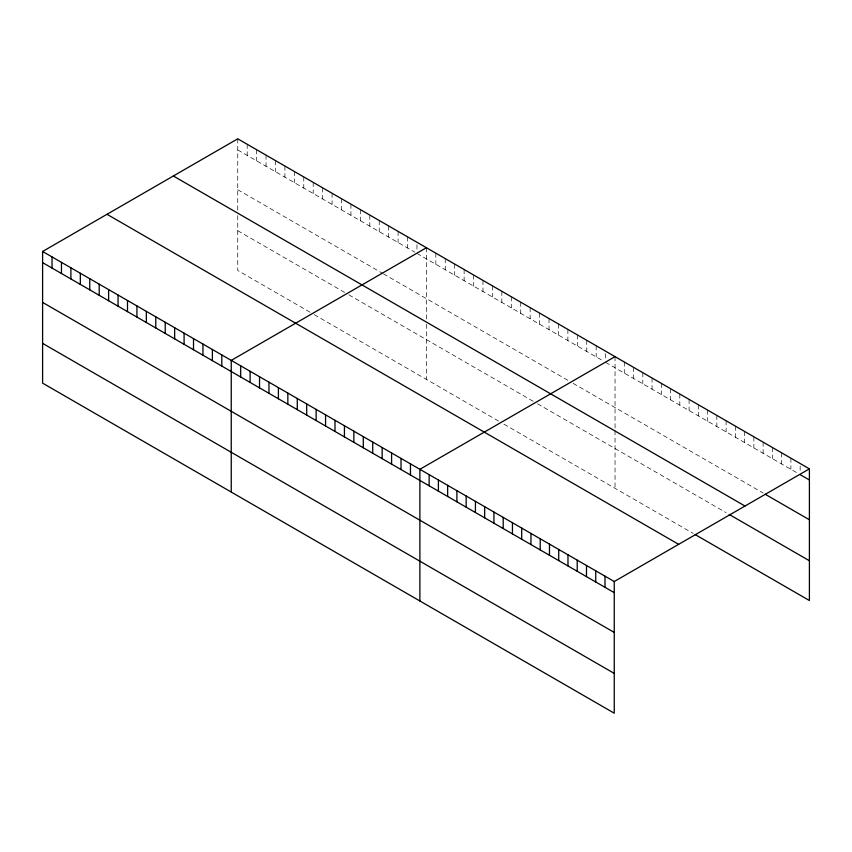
<?xml version="1.0" encoding="UTF-8"?>
<svg xmlns="http://www.w3.org/2000/svg" width="852" height="852" viewBox="0 0 852 852"><rect width="100%" height="100%" fill="white"/><g stroke="black" fill="none" stroke-linecap="round" stroke-linejoin="round"><path stroke-width="0.64" stroke-dasharray="4.26 3.19" d="M237.751 138.812L237.751 210.21M237.751 149.952L414.871 252.203M416.958 253.417L603.514 361.12M605.602 362.334L798.09 473.456M237.751 189.73L382.378 273.226M383.421 273.833L567.879 380.322M573.119 383.347L763.126 493.042M237.751 230.7L344.645 292.417M348.841 294.845L533.288 401.335M537.484 403.752L726.106 512.648M310.064 312.226L237.751 270.478L237.751 212.776M314.26 314.654L499.751 421.751M503.947 424.168L693.198 533.427M800.145 465.98L800.145 472.168M790.89 458.163L790.89 469.303M781.635 452.817L781.635 463.957M772.381 447.481L772.381 458.61M763.126 442.135L763.126 453.275M753.871 436.788L753.871 447.928M744.616 431.442L744.616 442.582M735.361 426.106L735.361 437.236M726.106 420.76L726.106 431.9M716.851 415.414L716.851 426.554M707.597 410.078L707.597 421.207M698.342 404.732L698.342 415.872M689.076 399.386L689.076 410.526M679.821 394.039L679.821 405.179M670.567 388.704L670.567 399.833M661.312 383.357L661.312 394.497M652.057 378.011L652.057 389.151M642.802 372.665L642.802 383.805M633.547 367.329L633.547 378.458M624.292 361.983L624.292 373.123M615.038 356.637L615.038 428.045M615.038 430.601L615.038 488.302M605.602 353.665L605.602 359.853M596.176 345.752L596.176 356.882M586.74 340.299L586.74 351.439M577.315 334.857L577.315 345.997M567.879 329.415L567.879 340.544M558.443 323.962L558.443 335.102M549.018 318.52L549.018 329.66M539.582 313.078L539.582 324.207M530.146 307.625L530.146 318.765M520.721 302.183L520.721 313.323M511.285 296.741L511.285 307.87M501.849 291.288L501.849 302.428M492.424 285.846L492.424 296.986M482.988 280.404L482.988 291.533M473.552 274.951L473.552 286.091M464.127 269.509L464.127 280.649M454.691 264.067L454.691 275.196M445.255 258.614L445.255 269.754M435.83 253.172L435.83 264.312M426.394 247.73L426.394 319.127M426.394 324.25L426.394 379.396M416.958 244.758L416.958 250.946M407.533 236.835L407.533 247.975M398.097 231.393L398.097 242.522M388.661 225.94L388.661 237.08M379.236 220.498L379.236 231.637M369.8 215.055L369.8 226.185M360.364 209.603L360.364 220.743M350.939 204.16L350.939 215.3M341.503 198.718L341.503 209.848M332.067 193.266L332.067 204.405M322.642 187.823L322.642 198.963M313.206 182.381L313.206 193.51M303.781 176.928L303.781 188.068M294.345 171.486L294.345 182.626M284.909 166.044L284.909 177.173M275.484 160.591L275.484 171.731M266.048 155.149L266.048 166.289M256.612 149.707L256.612 160.836M247.186 144.254L247.186 155.394"/><path stroke-width="1.28" d="M42.6 251.478L614.249 581.522L614.249 713.188L42.6 383.144L42.6 251.478L237.751 138.812L809.4 468.856L809.4 600.522L695.253 534.619M426.394 247.73L231.243 360.396L231.243 492.062M615.038 356.637L419.887 469.303L419.887 600.969M614.249 581.522L809.4 468.856M800.145 474.649L809.4 479.985M765.181 494.235L809.4 519.763M173.35 175.991L744.999 506.035M729.184 514.438L809.4 560.744M107.001 214.299L678.65 544.343M42.6 262.618L614.249 592.662M42.6 302.396L614.249 632.429M42.6 343.377L614.249 673.41M604.995 576.176L604.995 587.316M595.74 570.829L595.74 581.969M586.485 565.494L586.485 576.623M577.23 560.147L577.23 571.287M567.975 554.801L567.975 565.941M558.72 549.455L558.72 560.595M549.465 544.119L549.465 555.248M540.211 538.773L540.211 549.913M530.956 533.427L530.956 544.566M521.701 528.091L521.701 539.22M512.446 522.745L512.446 533.885M503.191 517.398L503.191 528.538M493.936 512.052L493.936 523.192M484.671 506.716L484.671 517.846M475.416 501.37L475.416 512.51M466.161 496.024L466.161 507.164M456.906 490.677L456.906 501.817M447.651 485.342L447.651 496.471M438.397 479.995L438.397 491.135M429.142 474.649L429.142 485.789M410.462 463.861L410.462 475.001M401.026 458.419L401.026 469.548M391.59 452.966L391.59 464.106M382.165 447.524L382.165 458.664M372.729 442.082L372.729 453.221M363.293 436.629L363.293 447.769M353.868 431.187L353.868 442.326M344.432 425.744L344.432 436.884M334.996 420.292L334.996 431.432M325.57 414.849L325.57 425.989M316.135 409.407L316.135 420.547M306.699 403.954L306.699 415.094M297.273 398.512L297.273 409.652M287.838 393.07L287.838 404.21M278.402 387.617L278.402 398.757M268.976 382.175L268.976 393.315M259.54 376.733L259.54 387.873M250.105 371.28L250.105 382.42M240.679 365.838L240.679 376.978M221.808 354.954L221.808 366.083M212.382 349.501L212.382 360.641M202.946 344.059L202.946 355.199M193.51 338.617L193.51 349.746M184.085 333.164L184.085 344.304M174.649 327.722L174.649 338.862M165.224 322.28L165.224 333.409M155.788 316.827L155.788 327.967M146.352 311.385L146.352 322.525M136.927 305.943L136.927 317.072M127.491 300.49L127.491 311.63M118.055 295.048L118.055 306.188M108.63 289.605L108.63 300.735M99.194 284.153L99.194 295.293M89.758 278.71L89.758 289.85M80.333 273.268L80.333 284.398M70.897 267.816L70.897 278.955M61.461 262.373L61.461 273.513M52.036 256.931L52.036 268.06"/></g></svg>
